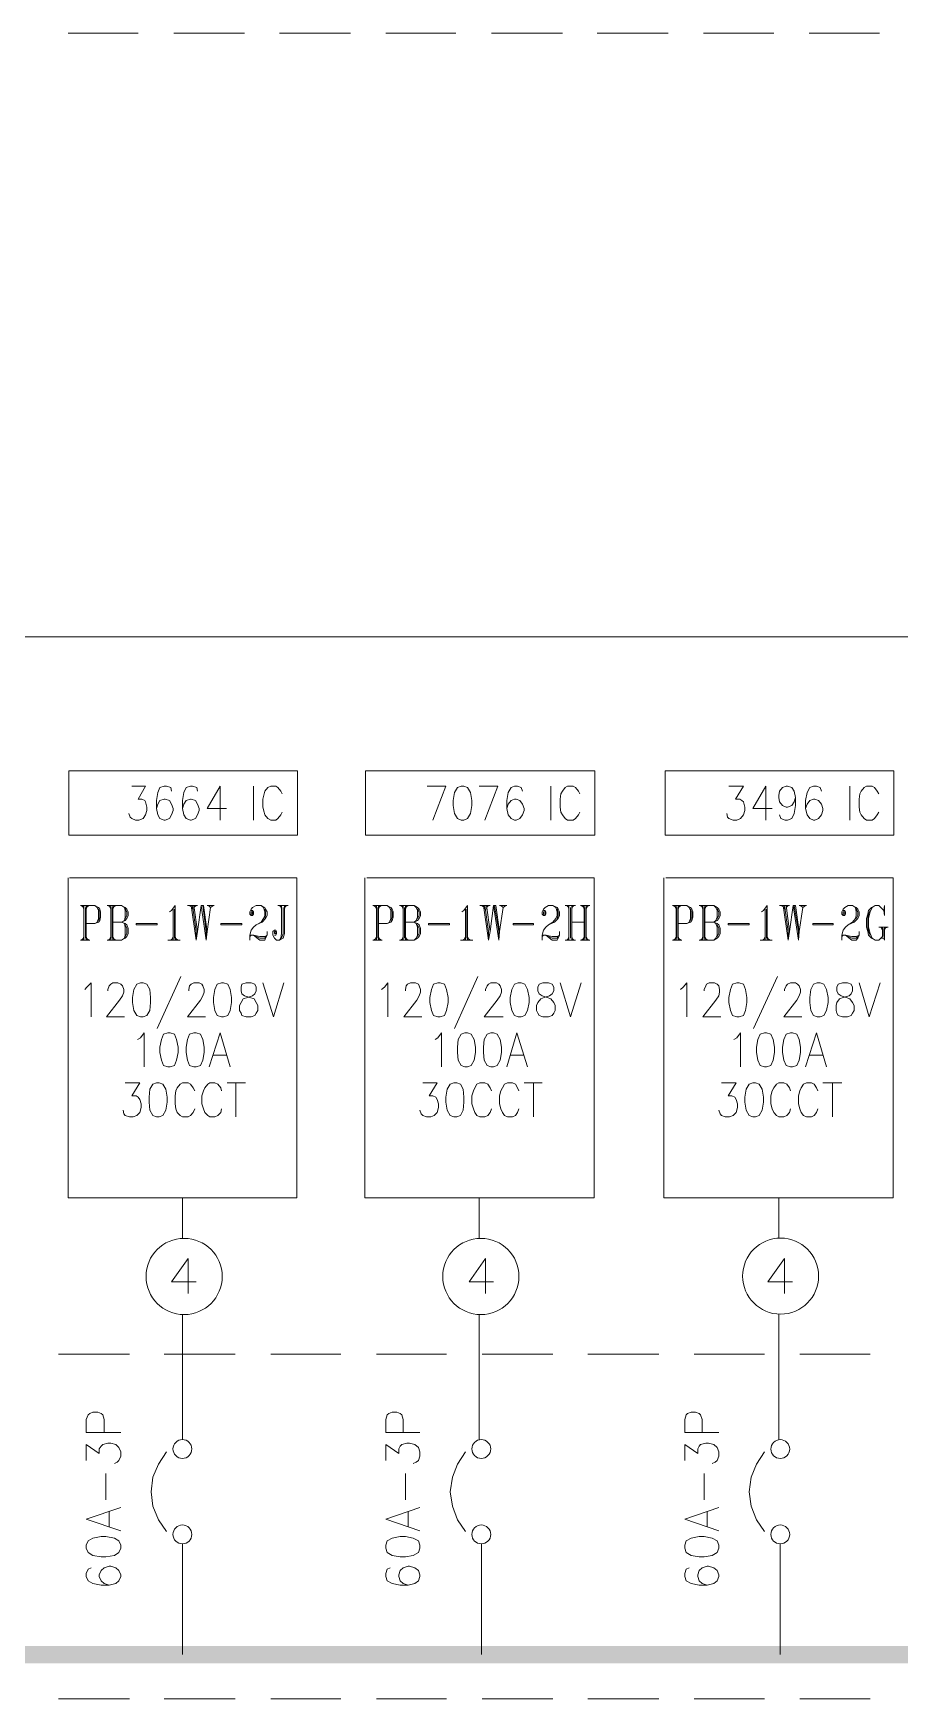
# Model space of a CAD drawing. Header units: inches. Extents: x 0.9 to 46, y 0.8 to 32.4.
# Drawn here: x 7.513 to 9.508, y 10.31 to 14.145 of the extents above; entities that cross this region are included whole.
import ezdxf

# ---------------------------------------------------------------- set-up
doc = ezdxf.new("R2010")
doc.units = ezdxf.units.IN
doc.header["$MEASUREMENT"] = 0
doc.layers.add('PDF_Geometry', color=7, linetype='Continuous')
doc.layers.add('PDF_Solid Fills', color=7, linetype='Continuous')

msp = doc.modelspace()

# ---------------------------------------------------------------- linework, layer by layer
at = {"layer": 'PDF_Geometry', "lineweight": 9}
for points in [[(7.7548, 14.1448), (7.5932, 14.1448)], [(7.9998, 14.1448), (7.8365, 14.1448)], [(8.2432, 14.1448), (8.0799, 14.1448)], [(8.4865, 14.1448), (8.3248, 14.1448)], [(8.7315, 14.1448), (8.5682, 14.1448)], [(8.9749, 14.1448), (8.8115, 14.1448)], [(9.2182, 14.1448), (9.0565, 14.1448)], [(9.4615, 14.1448), (9.2998, 14.1448)], [(7.7399, 12.4114), (7.7715, 12.4114), (7.7548, 12.3815), (7.7632, 12.3815), (7.7699, 12.3781), (7.7715, 12.3748), (7.7748, 12.3631), (7.7748, 12.3548), (7.7715, 12.3448), (7.7665, 12.3364), (7.7565, 12.3331), (7.7482, 12.3331), (7.7399, 12.3364), (7.7365, 12.3398), (7.7332, 12.3481)], [(7.8315, 12.3998), (7.8299, 12.4081), (7.8199, 12.4114), (7.8149, 12.4114), (7.8049, 12.4081), (7.7999, 12.3965), (7.7965, 12.3781), (7.7965, 12.3598), (7.7999, 12.3448), (7.8049, 12.3364), (7.8149, 12.3331), (7.8165, 12.3331), (7.8265, 12.3364), (7.8315, 12.3448), (7.8349, 12.3548), (7.8349, 12.3598), (7.8315, 12.3698), (7.8265, 12.3781), (7.8165, 12.3815), (7.8149, 12.3815), (7.8049, 12.3781), (7.7999, 12.3698), (7.7965, 12.3598)], [(7.8915, 12.3998), (7.8899, 12.4081), (7.8798, 12.4114), (7.8749, 12.4114), (7.8649, 12.4081), (7.8598, 12.3965), (7.8565, 12.3781), (7.8565, 12.3598), (7.8598, 12.3448), (7.8649, 12.3364), (7.8749, 12.3331), (7.8765, 12.3331), (7.8865, 12.3364), (7.8915, 12.3448), (7.8948, 12.3548), (7.8948, 12.3598), (7.8915, 12.3698), (7.8865, 12.3781), (7.8765, 12.3815), (7.8749, 12.3815), (7.8649, 12.3781), (7.8598, 12.3698), (7.8565, 12.3598)], [(7.9432, 12.3331), (7.9432, 12.4114), (7.9132, 12.3598), (7.9582, 12.3598)], [(8.0199, 12.4114), (8.0199, 12.3331)], [(8.0865, 12.3931), (8.0832, 12.3998), (8.0765, 12.4081), (8.0715, 12.4114), (8.0599, 12.4114), (8.0532, 12.4081), (8.0465, 12.3998), (8.0449, 12.3931), (8.0415, 12.3815), (8.0415, 12.3631), (8.0449, 12.3514), (8.0465, 12.3448), (8.0532, 12.3364), (8.0599, 12.3331), (8.0715, 12.3331), (8.0765, 12.3364), (8.0832, 12.3448), (8.0865, 12.3514)], [(8.4332, 12.3331), (8.4632, 12.4114), (8.4199, 12.4114)], [(8.5532, 12.3331), (8.5832, 12.4114), (8.5398, 12.4114)], [(8.6398, 12.3998), (8.6365, 12.4081), (8.6282, 12.4114), (8.6215, 12.4114), (8.6132, 12.4081), (8.6065, 12.3965), (8.6032, 12.3781), (8.6032, 12.3598), (8.6065, 12.3448), (8.6132, 12.3364), (8.6215, 12.3331), (8.6248, 12.3331), (8.6332, 12.3364), (8.6398, 12.3448), (8.6432, 12.3548), (8.6432, 12.3598), (8.6398, 12.3698), (8.6332, 12.3781), (8.6248, 12.3815), (8.6215, 12.3815), (8.6132, 12.3781), (8.6065, 12.3698), (8.6032, 12.3598)], [(8.7048, 12.4114), (8.7048, 12.3331)], [(8.7715, 12.3931), (8.7682, 12.3998), (8.7615, 12.4081), (8.7565, 12.4114), (8.7432, 12.4114), (8.7382, 12.4081), (8.7315, 12.3998), (8.7282, 12.3931), (8.7265, 12.3815), (8.7265, 12.3631), (8.7282, 12.3514), (8.7315, 12.3448), (8.7382, 12.3364), (8.7432, 12.3331), (8.7565, 12.3331), (8.7615, 12.3364), (8.7682, 12.3448), (8.7715, 12.3514)], [(9.1148, 12.4114), (9.1482, 12.4114), (9.1298, 12.3815), (9.1398, 12.3815), (9.1448, 12.3781), (9.1482, 12.3748), (9.1515, 12.3631), (9.1515, 12.3548), (9.1482, 12.3448), (9.1415, 12.3364), (9.1332, 12.3331), (9.1248, 12.3331), (9.1148, 12.3364), (9.1115, 12.3398), (9.1098, 12.3481)], [(9.1999, 12.3331), (9.1999, 12.4114), (9.1698, 12.3598), (9.2148, 12.3598)], [(9.2682, 12.3848), (9.2648, 12.3748), (9.2598, 12.3664), (9.2498, 12.3631), (9.2465, 12.3631), (9.2382, 12.3664), (9.2315, 12.3748), (9.2298, 12.3848), (9.2298, 12.3898), (9.2315, 12.3998), (9.2382, 12.4081), (9.2465, 12.4114), (9.2498, 12.4114), (9.2598, 12.4081), (9.2648, 12.3998), (9.2682, 12.3848), (9.2682, 12.3664), (9.2648, 12.3481), (9.2598, 12.3364), (9.2498, 12.3331), (9.2448, 12.3331), (9.2348, 12.3364), (9.2315, 12.3448)], [(9.3282, 12.3998), (9.3248, 12.4081), (9.3165, 12.4114), (9.3098, 12.4114), (9.3015, 12.4081), (9.2948, 12.3965), (9.2915, 12.3781), (9.2915, 12.3598), (9.2948, 12.3448), (9.3015, 12.3364), (9.3098, 12.3331), (9.3131, 12.3331), (9.3215, 12.3364), (9.3282, 12.3448), (9.3315, 12.3548), (9.3315, 12.3598), (9.3282, 12.3698), (9.3215, 12.3781), (9.3131, 12.3815), (9.3098, 12.3815), (9.3015, 12.3781), (9.2948, 12.3698), (9.2915, 12.3598)], [(9.3932, 12.4114), (9.3932, 12.3331)], [(9.4598, 12.3931), (9.4565, 12.3998), (9.4498, 12.4081), (9.4448, 12.4114), (9.4315, 12.4114), (9.4265, 12.4081), (9.4198, 12.3998), (9.4165, 12.3931), (9.4148, 12.3815), (9.4148, 12.3631), (9.4165, 12.3514), (9.4198, 12.3448), (9.4265, 12.3364), (9.4315, 12.3331), (9.4448, 12.3331), (9.4498, 12.3364), (9.4565, 12.3448), (9.4598, 12.3514)], [(7.5932, 12.1998), (7.5932, 11.4631), (8.1198, 11.4631), (8.1198, 12.1998), (7.5965, 12.1998)], [(8.2765, 12.1998), (8.2765, 11.4631), (8.8048, 11.4631), (8.8048, 12.1998), (8.2815, 12.1998)], [(8.9648, 12.1998), (8.9648, 11.4631), (9.4932, 11.4631), (9.4932, 12.1998), (8.9698, 12.1998)], [(7.6215, 12.1365), (7.6548, 12.1365), (7.6632, 12.1314), (7.6665, 12.1281), (7.6682, 12.1215), (7.6682, 12.1098), (7.6665, 12.1015), (7.6632, 12.0981), (7.6548, 12.0948), (7.6349, 12.0948)], [(7.6232, 12.1365), (7.6299, 12.1314)], [(7.6265, 12.1365), (7.6299, 12.1281)], [(7.6299, 12.1365), (7.6299, 12.0564)], [(7.6332, 12.1314), (7.6332, 12.0614)], [(7.6349, 12.1365), (7.6349, 12.0564)], [(7.6382, 12.1365), (7.6349, 12.1281)], [(7.6415, 12.1365), (7.6349, 12.1314)], [(7.6548, 12.1365), (7.6599, 12.1314), (7.6632, 12.1248), (7.6632, 12.1065), (7.6599, 12.0981), (7.6548, 12.0948)], [(7.6632, 12.1281), (7.6665, 12.1215), (7.6665, 12.1098), (7.6632, 12.1015)], [(7.6832, 12.1365), (7.7165, 12.1365), (7.7248, 12.1314), (7.7282, 12.1281), (7.7315, 12.1215), (7.7315, 12.1131), (7.7282, 12.1065), (7.7248, 12.1015), (7.7165, 12.0981), (7.7248, 12.0948), (7.7282, 12.0915), (7.7315, 12.0831), (7.7315, 12.0715), (7.7282, 12.0648), (7.7248, 12.0614), (7.7165, 12.0564), (7.6832, 12.0564)], [(7.6865, 12.1365), (7.6915, 12.1314)], [(7.6882, 12.1365), (7.6915, 12.1281)], [(7.6915, 12.1365), (7.6915, 12.0564)], [(7.6949, 12.1314), (7.6949, 12.0614)], [(7.6965, 12.1365), (7.6965, 12.0564)], [(7.7165, 12.1365), (7.7232, 12.1314), (7.7248, 12.1248), (7.7248, 12.1098), (7.7232, 12.1015), (7.7165, 12.0981), (7.6965, 12.0981)], [(7.6999, 12.1365), (7.6965, 12.1281)], [(7.7032, 12.1365), (7.6965, 12.1314)], [(7.7248, 12.1281), (7.7282, 12.1215), (7.7282, 12.1131), (7.7248, 12.1065)], [(7.8399, 12.0564), (7.8399, 12.1365), (7.8315, 12.1248), (7.8265, 12.1215)], [(7.8349, 12.1281), (7.8349, 12.0564)], [(7.8382, 12.1281), (7.8382, 12.0614)], [(7.8682, 12.1365), (7.8915, 12.1365)], [(7.8715, 12.1365), (7.8798, 12.1314)], [(7.8749, 12.1365), (7.8798, 12.1281)], [(7.8765, 12.1365), (7.8882, 12.0564), (7.8882, 12.0764), (7.8798, 12.1365)], [(7.8832, 12.1365), (7.8915, 12.0764), (7.8999, 12.1365), (7.9115, 12.0564), (7.9115, 12.0764), (7.9032, 12.1365)], [(7.8849, 12.1365), (7.8832, 12.1281)], [(7.8882, 12.1365), (7.8832, 12.1314)], [(7.8999, 12.1365), (7.9049, 12.1365), (7.9132, 12.0764), (7.9215, 12.1314)], [(7.9132, 12.1365), (7.9298, 12.1365)], [(7.9165, 12.1365), (7.9215, 12.1314), (7.9282, 12.1365)], [(8.0148, 12.1248), (8.0182, 12.1248), (8.0199, 12.1215), (8.0199, 12.1164), (8.0182, 12.1131), (8.0148, 12.1131), (8.0115, 12.1164), (8.0115, 12.1215), (8.0148, 12.1281), (8.0182, 12.1314), (8.0265, 12.1365), (8.0382, 12.1365), (8.0465, 12.1314), (8.0482, 12.1281), (8.0515, 12.1215), (8.0515, 12.1131), (8.0482, 12.1065), (8.0399, 12.0981), (8.0265, 12.0915), (8.0199, 12.0865), (8.0148, 12.0798), (8.0115, 12.0681), (8.0115, 12.0564)], [(8.0382, 12.1365), (8.0432, 12.1314), (8.0465, 12.1215), (8.0465, 12.1131), (8.0432, 12.1065), (8.0382, 12.0981), (8.0265, 12.0915)], [(8.0465, 12.1281), (8.0482, 12.1215), (8.0482, 12.1131), (8.0465, 12.1065)], [(8.0915, 12.1365), (8.0915, 12.0715), (8.0882, 12.0614), (8.0799, 12.0564), (8.0732, 12.0564), (8.0682, 12.0614), (8.0648, 12.0681), (8.0648, 12.0764), (8.0682, 12.0798), (8.0715, 12.0798), (8.0732, 12.0764), (8.0732, 12.0715), (8.0715, 12.0681), (8.0682, 12.0681)], [(8.0765, 12.1365), (8.0998, 12.1365)], [(8.0848, 12.1365), (8.0848, 12.0715), (8.0832, 12.0614), (8.0799, 12.0564)], [(8.0799, 12.1365), (8.0848, 12.1314)], [(8.0832, 12.1365), (8.0848, 12.1281)], [(8.0882, 12.1314), (8.0882, 12.0715), (8.0848, 12.0614)], [(8.0932, 12.1365), (8.0915, 12.1281)], [(8.0965, 12.1365), (8.0915, 12.1314)], [(8.2948, 12.1365), (8.3282, 12.1365), (8.3365, 12.1314), (8.3399, 12.1281), (8.3415, 12.1215), (8.3415, 12.1098), (8.3399, 12.1015), (8.3365, 12.0981), (8.3282, 12.0948), (8.3082, 12.0948)], [(8.2965, 12.1365), (8.3032, 12.1314)], [(8.2999, 12.1365), (8.3032, 12.1281)], [(8.3032, 12.1365), (8.3032, 12.0564)], [(8.3049, 12.1314), (8.3049, 12.0614)], [(8.3082, 12.1365), (8.3082, 12.0564)], [(8.3115, 12.1365), (8.3082, 12.1281)], [(8.3149, 12.1365), (8.3082, 12.1314)], [(8.3282, 12.1365), (8.3332, 12.1314), (8.3365, 12.1248), (8.3365, 12.1065), (8.3332, 12.0981), (8.3282, 12.0948)], [(8.3365, 12.1281), (8.3399, 12.1215), (8.3399, 12.1098), (8.3365, 12.1015)], [(8.3565, 12.1365), (8.3899, 12.1365), (8.3982, 12.1314), (8.4015, 12.1281), (8.4049, 12.1215), (8.4049, 12.1131), (8.4015, 12.1065), (8.3982, 12.1015), (8.3899, 12.0981), (8.3982, 12.0948), (8.4015, 12.0915), (8.4049, 12.0831), (8.4049, 12.0715), (8.4015, 12.0648), (8.3982, 12.0614), (8.3899, 12.0564), (8.3565, 12.0564)], [(8.3598, 12.1365), (8.3648, 12.1314)], [(8.3615, 12.1365), (8.3648, 12.1281)], [(8.3648, 12.1365), (8.3648, 12.0564)], [(8.3682, 12.1314), (8.3682, 12.0614)], [(8.3699, 12.1365), (8.3699, 12.0564)], [(8.3899, 12.1365), (8.3948, 12.1314), (8.3982, 12.1248), (8.3982, 12.1098), (8.3948, 12.1015), (8.3899, 12.0981), (8.3699, 12.0981)], [(8.3732, 12.1365), (8.3699, 12.1281)], [(8.3765, 12.1365), (8.3699, 12.1314)], [(8.3982, 12.1281), (8.4015, 12.1215), (8.4015, 12.1131), (8.3982, 12.1065)], [(8.5132, 12.0564), (8.5132, 12.1365), (8.5048, 12.1248), (8.4998, 12.1215)], [(8.5082, 12.1281), (8.5082, 12.0564)], [(8.5115, 12.1281), (8.5115, 12.0614)], [(8.5415, 12.1365), (8.5649, 12.1365)], [(8.5449, 12.1365), (8.5532, 12.1314)], [(8.5482, 12.1365), (8.5532, 12.1281)], [(8.5498, 12.1365), (8.5615, 12.0564), (8.5615, 12.0764), (8.5532, 12.1365)], [(8.5565, 12.1365), (8.5649, 12.0764), (8.5732, 12.1365), (8.5848, 12.0564), (8.5848, 12.0764), (8.5748, 12.1365)], [(8.5582, 12.1365), (8.5565, 12.1281)], [(8.5615, 12.1365), (8.5565, 12.1314)], [(8.5732, 12.1365), (8.5782, 12.1365), (8.5865, 12.0764), (8.5949, 12.1314)], [(8.5865, 12.1365), (8.6032, 12.1365)], [(8.5898, 12.1365), (8.5949, 12.1314), (8.6015, 12.1365)], [(8.6882, 12.1248), (8.6915, 12.1248), (8.6932, 12.1215), (8.6932, 12.1164), (8.6915, 12.1131), (8.6882, 12.1131), (8.6849, 12.1164), (8.6849, 12.1215), (8.6882, 12.1281), (8.6915, 12.1314), (8.6998, 12.1365), (8.7098, 12.1365), (8.7198, 12.1314), (8.7215, 12.1281), (8.7248, 12.1215), (8.7248, 12.1131), (8.7215, 12.1065), (8.7132, 12.0981), (8.6998, 12.0915), (8.6932, 12.0865), (8.6882, 12.0798), (8.6849, 12.0681), (8.6849, 12.0564)], [(8.7098, 12.1365), (8.7165, 12.1314), (8.7198, 12.1215), (8.7198, 12.1131), (8.7165, 12.1065), (8.7098, 12.0981), (8.6998, 12.0915)], [(8.7198, 12.1281), (8.7215, 12.1215), (8.7215, 12.1131), (8.7198, 12.1065)], [(8.7382, 12.1365), (8.7615, 12.1365)], [(8.7415, 12.1365), (8.7465, 12.1314)], [(8.7448, 12.1365), (8.7465, 12.1281)], [(8.7465, 12.1365), (8.7465, 12.0564)], [(8.7499, 12.1314), (8.7499, 12.0614)], [(8.7532, 12.1365), (8.7532, 12.0564)], [(8.7548, 12.1365), (8.7532, 12.1281)], [(8.7582, 12.1365), (8.7532, 12.1314)], [(8.7732, 12.1365), (8.7948, 12.1365)], [(8.7748, 12.1365), (8.7815, 12.1314)], [(8.7782, 12.1365), (8.7815, 12.1281)], [(8.7815, 12.1365), (8.7815, 12.0564)], [(8.7832, 12.1314), (8.7832, 12.0614)], [(8.7865, 12.1365), (8.7865, 12.0564)], [(8.7899, 12.1365), (8.7865, 12.1281)], [(8.7915, 12.1365), (8.7865, 12.1314)], [(8.9848, 12.1365), (9.0182, 12.1365), (9.0265, 12.1314), (9.0298, 12.1281), (9.0315, 12.1215), (9.0315, 12.1098), (9.0298, 12.1015), (9.0265, 12.0981), (9.0182, 12.0948), (8.9982, 12.0948)], [(8.9865, 12.1365), (8.9932, 12.1314)], [(8.9898, 12.1365), (8.9932, 12.1281)], [(8.9932, 12.1365), (8.9932, 12.0564)], [(8.9949, 12.1314), (8.9949, 12.0614)], [(8.9982, 12.1365), (8.9982, 12.0564)], [(9.0015, 12.1365), (8.9982, 12.1281)], [(9.0048, 12.1365), (8.9982, 12.1314)], [(9.0182, 12.1365), (9.0232, 12.1314), (9.0265, 12.1248), (9.0265, 12.1065), (9.0232, 12.0981), (9.0182, 12.0948)], [(9.0265, 12.1281), (9.0298, 12.1215), (9.0298, 12.1098), (9.0265, 12.1015)], [(9.0465, 12.1365), (9.0799, 12.1365), (9.0882, 12.1314), (9.0915, 12.1281), (9.0948, 12.1215), (9.0948, 12.1131), (9.0915, 12.1065), (9.0882, 12.1015), (9.0799, 12.0981), (9.0882, 12.0948), (9.0915, 12.0915), (9.0948, 12.0831), (9.0948, 12.0715), (9.0915, 12.0648), (9.0882, 12.0614), (9.0799, 12.0564), (9.0465, 12.0564)], [(9.0498, 12.1365), (9.0548, 12.1314)], [(9.0515, 12.1365), (9.0548, 12.1281)], [(9.0548, 12.1365), (9.0548, 12.0564)], [(9.0582, 12.1314), (9.0582, 12.0614)], [(9.0598, 12.1365), (9.0598, 12.0564)], [(9.0799, 12.1365), (9.0848, 12.1314), (9.0882, 12.1248), (9.0882, 12.1098), (9.0848, 12.1015), (9.0799, 12.0981), (9.0598, 12.0981)], [(9.0632, 12.1365), (9.0598, 12.1281)], [(9.0665, 12.1365), (9.0598, 12.1314)], [(9.0882, 12.1281), (9.0915, 12.1215), (9.0915, 12.1131), (9.0882, 12.1065)], [(9.2032, 12.0564), (9.2032, 12.1365), (9.1948, 12.1248), (9.1898, 12.1215)], [(9.1982, 12.1281), (9.1982, 12.0564)], [(9.2015, 12.1281), (9.2015, 12.0614)], [(9.2315, 12.1365), (9.2548, 12.1365)], [(9.2348, 12.1365), (9.2432, 12.1314)], [(9.2382, 12.1365), (9.2432, 12.1281)], [(9.2398, 12.1365), (9.2515, 12.0564), (9.2515, 12.0764), (9.2432, 12.1365)], [(9.2465, 12.1365), (9.2548, 12.0764), (9.2632, 12.1365), (9.2748, 12.0564), (9.2748, 12.0764), (9.2648, 12.1365)], [(9.2482, 12.1365), (9.2465, 12.1281)], [(9.2515, 12.1365), (9.2465, 12.1314)], [(9.2632, 12.1365), (9.2682, 12.1365), (9.2765, 12.0764), (9.2848, 12.1314)], [(9.2765, 12.1365), (9.2932, 12.1365)], [(9.2798, 12.1365), (9.2848, 12.1314), (9.2915, 12.1365)], [(9.3782, 12.1248), (9.3815, 12.1248), (9.3832, 12.1215), (9.3832, 12.1164), (9.3815, 12.1131), (9.3782, 12.1131), (9.3748, 12.1164), (9.3748, 12.1215), (9.3782, 12.1281), (9.3815, 12.1314), (9.3898, 12.1365), (9.3998, 12.1365), (9.4082, 12.1314), (9.4115, 12.1281), (9.4148, 12.1215), (9.4148, 12.1131), (9.4115, 12.1065), (9.4032, 12.0981), (9.3898, 12.0915), (9.3832, 12.0865), (9.3782, 12.0798), (9.3748, 12.0681), (9.3748, 12.0564)], [(9.3998, 12.1365), (9.4065, 12.1314), (9.4082, 12.1215), (9.4082, 12.1131), (9.4065, 12.1065), (9.3998, 12.0981), (9.3898, 12.0915)], [(9.4082, 12.1281), (9.4115, 12.1215), (9.4115, 12.1131), (9.4082, 12.1065)], [(9.4715, 12.1248), (9.4732, 12.1365), (9.4732, 12.1131), (9.4715, 12.1248), (9.4648, 12.1314), (9.4598, 12.1365), (9.4515, 12.1365), (9.4432, 12.1314), (9.4365, 12.1248), (9.4348, 12.1164), (9.4315, 12.1065), (9.4315, 12.0865), (9.4348, 12.0764), (9.4365, 12.0681), (9.4432, 12.0614), (9.4515, 12.0564), (9.4598, 12.0564), (9.4648, 12.0614), (9.4715, 12.0614), (9.4732, 12.0564), (9.4732, 12.0865)], [(9.4398, 12.1248), (9.4365, 12.1164), (9.4348, 12.1065), (9.4348, 12.0865), (9.4365, 12.0764), (9.4398, 12.0681)], [(9.4515, 12.1365), (9.4448, 12.1314), (9.4398, 12.1215), (9.4365, 12.1065), (9.4365, 12.0865), (9.4398, 12.0715), (9.4448, 12.0614), (9.4515, 12.0564)], [(7.7165, 12.0981), (7.7232, 12.0948), (7.7248, 12.0865), (7.7248, 12.0681), (7.7232, 12.0614), (7.7165, 12.0564)], [(7.7248, 12.0915), (7.7282, 12.0831), (7.7282, 12.0715), (7.7248, 12.0648)], [(8.3899, 12.0981), (8.3948, 12.0948), (8.3982, 12.0865), (8.3982, 12.0681), (8.3948, 12.0614), (8.3899, 12.0564)], [(8.3982, 12.0915), (8.4015, 12.0831), (8.4015, 12.0715), (8.3982, 12.0648)], [(8.7532, 12.0981), (8.7815, 12.0981)], [(9.0799, 12.0981), (9.0848, 12.0948), (9.0882, 12.0865), (9.0882, 12.0681), (9.0848, 12.0614), (9.0799, 12.0564)], [(9.0882, 12.0915), (9.0915, 12.0831), (9.0915, 12.0715), (9.0882, 12.0648)], [(9.4598, 12.0865), (9.4815, 12.0865)], [(9.4632, 12.0865), (9.4682, 12.0831)], [(9.4682, 12.0865), (9.4682, 12.0648), (9.4648, 12.0614)], [(9.4648, 12.0865), (9.4682, 12.0798)], [(9.4715, 12.0831), (9.4715, 12.0648)], [(9.4765, 12.0865), (9.4732, 12.0798)], [(9.4798, 12.0865), (9.4732, 12.0831)], [(7.6215, 12.0564), (7.6432, 12.0564)], [(7.6299, 12.0614), (7.6232, 12.0564)], [(7.6299, 12.0648), (7.6265, 12.0564)], [(7.6349, 12.0648), (7.6382, 12.0564)], [(7.6349, 12.0614), (7.6415, 12.0564)], [(7.6915, 12.0614), (7.6865, 12.0564)], [(7.6915, 12.0648), (7.6882, 12.0564)], [(7.6965, 12.0648), (7.6999, 12.0564)], [(7.6965, 12.0614), (7.7032, 12.0564)], [(7.8232, 12.0564), (7.8515, 12.0564)], [(7.8349, 12.0614), (7.8299, 12.0564)], [(7.8349, 12.0648), (7.8315, 12.0564)], [(7.8399, 12.0648), (7.8432, 12.0564)], [(7.8399, 12.0614), (7.8465, 12.0564)], [(7.8915, 12.0764), (7.8882, 12.0564)], [(7.9132, 12.0764), (7.9115, 12.0564)], [(8.0115, 12.0648), (8.0148, 12.0681), (8.0199, 12.0681), (8.0348, 12.0648), (8.0465, 12.0648), (8.0515, 12.0681)], [(8.0515, 12.0764), (8.0515, 12.0681), (8.0482, 12.0614), (8.0465, 12.0564), (8.0348, 12.0564), (8.0199, 12.0681), (8.0348, 12.0614), (8.0465, 12.0614), (8.0482, 12.0648)], [(8.2948, 12.0564), (8.3165, 12.0564)], [(8.3032, 12.0614), (8.2965, 12.0564)], [(8.3032, 12.0648), (8.2999, 12.0564)], [(8.3082, 12.0648), (8.3115, 12.0564)], [(8.3082, 12.0614), (8.3149, 12.0564)], [(8.3648, 12.0614), (8.3598, 12.0564)], [(8.3648, 12.0648), (8.3615, 12.0564)], [(8.3699, 12.0648), (8.3732, 12.0564)], [(8.3699, 12.0614), (8.3765, 12.0564)], [(8.4965, 12.0564), (8.5249, 12.0564)], [(8.5082, 12.0614), (8.5032, 12.0564)], [(8.5082, 12.0648), (8.5048, 12.0564)], [(8.5132, 12.0648), (8.5165, 12.0564)], [(8.5132, 12.0614), (8.5198, 12.0564)], [(8.5649, 12.0764), (8.5615, 12.0564)], [(8.5865, 12.0764), (8.5848, 12.0564)], [(8.6849, 12.0648), (8.6882, 12.0681), (8.6932, 12.0681), (8.7082, 12.0648), (8.7198, 12.0648), (8.7248, 12.0681)], [(8.7248, 12.0764), (8.7248, 12.0681), (8.7215, 12.0614), (8.7198, 12.0564), (8.7082, 12.0564), (8.6932, 12.0681), (8.7082, 12.0614), (8.7198, 12.0614), (8.7215, 12.0648)], [(8.7382, 12.0564), (8.7615, 12.0564)], [(8.7465, 12.0614), (8.7415, 12.0564)], [(8.7465, 12.0648), (8.7448, 12.0564)], [(8.7532, 12.0648), (8.7548, 12.0564)], [(8.7532, 12.0614), (8.7582, 12.0564)], [(8.7732, 12.0564), (8.7948, 12.0564)], [(8.7815, 12.0614), (8.7748, 12.0564)], [(8.7815, 12.0648), (8.7782, 12.0564)], [(8.7865, 12.0648), (8.7899, 12.0564)], [(8.7865, 12.0614), (8.7915, 12.0564)], [(8.9848, 12.0564), (9.0065, 12.0564)], [(8.9932, 12.0614), (8.9865, 12.0564)], [(8.9932, 12.0648), (8.9898, 12.0564)], [(8.9982, 12.0648), (9.0015, 12.0564)], [(8.9982, 12.0614), (9.0048, 12.0564)], [(9.0548, 12.0614), (9.0498, 12.0564)], [(9.0548, 12.0648), (9.0515, 12.0564)], [(9.0598, 12.0648), (9.0632, 12.0564)], [(9.0598, 12.0614), (9.0665, 12.0564)], [(9.1865, 12.0564), (9.2148, 12.0564)], [(9.1982, 12.0614), (9.1932, 12.0564)], [(9.1982, 12.0648), (9.1948, 12.0564)], [(9.2032, 12.0648), (9.2065, 12.0564)], [(9.2032, 12.0614), (9.2098, 12.0564)], [(9.2548, 12.0764), (9.2515, 12.0564)], [(9.2765, 12.0764), (9.2748, 12.0564)], [(9.3748, 12.0648), (9.3782, 12.0681), (9.3832, 12.0681), (9.3982, 12.0648), (9.4082, 12.0648), (9.4148, 12.0681)], [(9.4148, 12.0764), (9.4148, 12.0681), (9.4115, 12.0614), (9.4082, 12.0564), (9.3982, 12.0564), (9.3832, 12.0681), (9.3982, 12.0614), (9.4082, 12.0614), (9.4115, 12.0648)], [(7.8532, 11.9731), (7.7982, 11.8531)], [(8.5365, 11.9731), (8.4832, 11.8531)], [(9.2265, 11.9731), (9.1715, 11.8531)], [(7.6315, 11.9431), (7.6365, 11.9481), (7.6465, 11.9581), (7.6465, 11.8798)], [(7.6849, 11.9398), (7.6849, 11.9431), (7.6882, 11.9515), (7.6915, 11.9548), (7.6965, 11.9581), (7.7082, 11.9581), (7.7149, 11.9548), (7.7182, 11.9515), (7.7215, 11.9431), (7.7215, 11.9364), (7.7182, 11.9281), (7.7115, 11.9181), (7.6815, 11.8798), (7.7232, 11.8798)], [(7.8715, 11.9398), (7.8715, 11.9431), (7.8732, 11.9515), (7.8765, 11.9548), (7.8832, 11.9581), (7.8948, 11.9581), (7.9015, 11.9548), (7.9032, 11.9515), (7.9065, 11.9431), (7.9065, 11.9364), (7.9032, 11.9281), (7.8982, 11.9181), (7.8682, 11.8798), (7.9099, 11.8798)], [(8.0415, 11.9581), (8.0665, 11.8798), (8.0899, 11.9581)], [(8.3149, 11.9431), (8.3215, 11.9481), (8.3298, 11.9581), (8.3298, 11.8798)], [(8.3699, 11.9398), (8.3699, 11.9431), (8.3715, 11.9515), (8.3749, 11.9548), (8.3815, 11.9581), (8.3932, 11.9581), (8.3998, 11.9548), (8.4015, 11.9515), (8.4049, 11.9431), (8.4049, 11.9364), (8.4015, 11.9281), (8.3965, 11.9181), (8.3665, 11.8798), (8.4082, 11.8798)], [(8.5548, 11.9398), (8.5548, 11.9431), (8.5582, 11.9515), (8.5615, 11.9548), (8.5665, 11.9581), (8.5799, 11.9581), (8.5848, 11.9548), (8.5882, 11.9515), (8.5915, 11.9431), (8.5915, 11.9364), (8.5882, 11.9281), (8.5815, 11.9181), (8.5515, 11.8798), (8.5949, 11.8798)], [(8.7265, 11.9581), (8.7499, 11.8798), (8.7748, 11.9581)], [(9.0032, 11.9431), (9.0098, 11.9481), (9.0182, 11.9581), (9.0182, 11.8798)], [(9.0582, 11.9398), (9.0582, 11.9431), (9.0615, 11.9515), (9.0632, 11.9548), (9.0698, 11.9581), (9.0815, 11.9581), (9.0882, 11.9548), (9.0915, 11.9515), (9.0932, 11.9431), (9.0932, 11.9364), (9.0915, 11.9281), (9.0848, 11.9181), (9.0548, 11.8798), (9.0965, 11.8798)], [(9.2432, 11.9398), (9.2432, 11.9431), (9.2465, 11.9515), (9.2498, 11.9548), (9.2565, 11.9581), (9.2682, 11.9581), (9.2732, 11.9548), (9.2765, 11.9515), (9.2798, 11.9431), (9.2798, 11.9364), (9.2765, 11.9281), (9.2715, 11.9181), (9.2415, 11.8798), (9.2832, 11.8798)], [(9.4148, 11.9581), (9.4382, 11.8798), (9.4632, 11.9581)], [(7.7532, 11.8281), (7.7599, 11.8314), (7.7682, 11.8431), (7.7682, 11.7648)], [(7.9182, 11.7648), (7.9432, 11.8431), (7.9665, 11.7648)], [(8.4382, 11.8281), (8.4448, 11.8314), (8.4532, 11.8431), (8.4532, 11.7648)], [(8.6032, 11.7648), (8.6265, 11.8431), (8.6515, 11.7648)], [(9.1265, 11.8281), (9.1332, 11.8314), (9.1415, 11.8431), (9.1415, 11.7648)], [(9.2915, 11.7648), (9.3165, 11.8431), (9.3398, 11.7648)], [(7.9282, 11.7915), (7.9582, 11.7915)], [(8.6115, 11.7915), (8.6415, 11.7915)], [(9.3015, 11.7915), (9.3315, 11.7915)], [(7.7248, 11.7281), (7.7582, 11.7281), (7.7399, 11.6981), (7.7499, 11.6981), (7.7548, 11.6948), (7.7582, 11.6898), (7.7615, 11.6798), (7.7615, 11.6715), (7.7582, 11.6598), (7.7515, 11.6531), (7.7432, 11.6498), (7.7349, 11.6498), (7.7248, 11.6531), (7.7215, 11.6565), (7.7199, 11.6648)], [(7.8849, 11.7098), (7.8815, 11.7164), (7.8749, 11.7248), (7.8699, 11.7281), (7.8565, 11.7281), (7.8515, 11.7248), (7.8448, 11.7164), (7.8415, 11.7098), (7.8399, 11.6981), (7.8399, 11.6798), (7.8415, 11.6681), (7.8448, 11.6598), (7.8515, 11.6531), (7.8565, 11.6498), (7.8699, 11.6498), (7.8749, 11.6531), (7.8815, 11.6598), (7.8849, 11.6681)], [(7.9465, 11.7098), (7.9449, 11.7164), (7.9382, 11.7248), (7.9315, 11.7281), (7.9199, 11.7281), (7.9148, 11.7248), (7.9082, 11.7164), (7.9049, 11.7098), (7.9015, 11.6981), (7.9015, 11.6798), (7.9049, 11.6681), (7.9082, 11.6598), (7.9148, 11.6531), (7.9199, 11.6498), (7.9315, 11.6498), (7.9382, 11.6531), (7.9449, 11.6598), (7.9465, 11.6681)], [(7.9598, 11.7281), (8.0015, 11.7281)], [(7.9798, 11.7281), (7.9798, 11.6498)], [(8.4098, 11.7281), (8.4432, 11.7281), (8.4249, 11.6981), (8.4332, 11.6981), (8.4399, 11.6948), (8.4432, 11.6898), (8.4465, 11.6798), (8.4465, 11.6715), (8.4432, 11.6598), (8.4365, 11.6531), (8.4282, 11.6498), (8.4182, 11.6498), (8.4098, 11.6531), (8.4065, 11.6565), (8.4032, 11.6648)], [(8.5682, 11.7098), (8.5649, 11.7164), (8.5599, 11.7248), (8.5532, 11.7281), (8.5415, 11.7281), (8.5348, 11.7248), (8.5298, 11.7164), (8.5265, 11.7098), (8.5232, 11.6981), (8.5232, 11.6798), (8.5265, 11.6681), (8.5298, 11.6598), (8.5348, 11.6531), (8.5415, 11.6498), (8.5532, 11.6498), (8.5599, 11.6531), (8.5649, 11.6598), (8.5682, 11.6681)], [(8.6315, 11.7098), (8.6282, 11.7164), (8.6232, 11.7248), (8.6165, 11.7281), (8.6048, 11.7281), (8.5982, 11.7248), (8.5932, 11.7164), (8.5898, 11.7098), (8.5865, 11.6981), (8.5865, 11.6798), (8.5898, 11.6681), (8.5932, 11.6598), (8.5982, 11.6531), (8.6048, 11.6498), (8.6165, 11.6498), (8.6232, 11.6531), (8.6282, 11.6598), (8.6315, 11.6681)], [(8.6432, 11.7281), (8.6849, 11.7281)], [(8.6649, 11.7281), (8.6649, 11.6498)], [(9.0982, 11.7281), (9.1315, 11.7281), (9.1132, 11.6981), (9.1215, 11.6981), (9.1282, 11.6948), (9.1315, 11.6898), (9.1348, 11.6798), (9.1348, 11.6715), (9.1315, 11.6598), (9.1248, 11.6531), (9.1165, 11.6498), (9.1065, 11.6498), (9.0982, 11.6531), (9.0948, 11.6565), (9.0915, 11.6648)], [(9.2565, 11.7098), (9.2548, 11.7164), (9.2482, 11.7248), (9.2415, 11.7281), (9.2298, 11.7281), (9.2248, 11.7248), (9.2182, 11.7164), (9.2148, 11.7098), (9.2115, 11.6981), (9.2115, 11.6798), (9.2148, 11.6681), (9.2182, 11.6598), (9.2248, 11.6531), (9.2298, 11.6498), (9.2415, 11.6498), (9.2482, 11.6531), (9.2548, 11.6598), (9.2565, 11.6681)], [(9.3198, 11.7098), (9.3165, 11.7164), (9.3115, 11.7248), (9.3049, 11.7281), (9.2932, 11.7281), (9.2865, 11.7248), (9.2815, 11.7164), (9.2782, 11.7098), (9.2748, 11.6981), (9.2748, 11.6798), (9.2782, 11.6681), (9.2815, 11.6598), (9.2865, 11.6531), (9.2932, 11.6498), (9.3049, 11.6498), (9.3115, 11.6531), (9.3165, 11.6598), (9.3198, 11.6681)], [(9.3315, 11.7281), (9.3748, 11.7281)], [(9.3532, 11.7281), (9.3532, 11.6498)], [(7.8565, 11.3698), (7.8565, 11.4631)], [(8.5398, 11.3698), (8.5398, 11.4631)], [(9.2298, 11.3698), (9.2298, 11.4631)], [(7.8699, 11.2431), (7.8699, 11.3231), (7.8315, 11.2698), (7.8882, 11.2698)], [(8.5548, 11.2431), (8.5548, 11.3231), (8.5165, 11.2698), (8.5732, 11.2698)], [(9.2432, 11.2431), (9.2432, 11.3231), (9.2048, 11.2698), (9.2615, 11.2698)], [(7.8565, 10.9065), (7.8565, 11.1948)], [(8.5398, 10.9065), (8.5398, 11.1948)], [(9.2298, 10.9065), (9.2298, 11.1948)], [(7.5715, 11.1031), (7.7349, 11.1031)], [(7.8149, 11.1031), (7.9782, 11.1031)], [(8.0599, 11.1031), (8.2215, 11.1031)], [(8.3032, 11.1031), (8.4648, 11.1031)], [(8.5465, 11.1031), (8.7098, 11.1031)], [(8.7899, 11.1031), (8.9532, 11.1031)], [(9.0348, 11.1031), (9.1965, 11.1031)], [(9.2782, 11.1031), (9.4398, 11.1031)], [(7.7149, 10.9231), (7.6349, 10.9231), (7.6349, 10.9531), (7.6399, 10.9632), (7.6432, 10.9665), (7.6499, 10.9698), (7.6615, 10.9698), (7.6698, 10.9665), (7.6732, 10.9632), (7.6765, 10.9531), (7.6765, 10.9231)], [(8.4032, 10.9231), (8.3248, 10.9231), (8.3248, 10.9531), (8.3282, 10.9632), (8.3315, 10.9665), (8.3399, 10.9698), (8.3499, 10.9698), (8.3582, 10.9665), (8.3615, 10.9632), (8.3648, 10.9531), (8.3648, 10.9231)], [(9.0915, 10.9231), (9.0132, 10.9231), (9.0132, 10.9531), (9.0165, 10.9632), (9.0198, 10.9665), (9.0282, 10.9698), (9.0382, 10.9698), (9.0465, 10.9665), (9.0498, 10.9632), (9.0532, 10.9531), (9.0532, 10.9231)], [(7.6349, 10.8581), (7.6349, 10.8948), (7.6649, 10.8748), (7.6649, 10.8848), (7.6698, 10.8915), (7.6732, 10.8948), (7.6849, 10.8981), (7.6915, 10.8981), (7.7032, 10.8948), (7.7099, 10.8881), (7.7149, 10.8781), (7.7149, 10.8681), (7.7099, 10.8581), (7.7065, 10.8548), (7.6999, 10.8515)], [(8.3248, 10.8581), (8.3248, 10.8948), (8.3549, 10.8748), (8.3549, 10.8848), (8.3582, 10.8915), (8.3615, 10.8948), (8.3732, 10.8981), (8.3798, 10.8981), (8.3915, 10.8948), (8.3998, 10.8881), (8.4032, 10.8781), (8.4032, 10.8681), (8.3998, 10.8581), (8.3948, 10.8548), (8.3882, 10.8515)], [(9.0132, 10.8581), (9.0132, 10.8948), (9.0432, 10.8748), (9.0432, 10.8848), (9.0465, 10.8915), (9.0498, 10.8948), (9.0615, 10.8981), (9.0682, 10.8981), (9.0799, 10.8948), (9.0882, 10.8881), (9.0915, 10.8781), (9.0915, 10.8681), (9.0882, 10.8581), (9.0832, 10.8548), (9.0765, 10.8515)], [(7.8199, 10.8781), (7.8015, 10.8498), (7.7882, 10.8198), (7.7849, 10.7865), (7.7882, 10.7531), (7.8015, 10.7215), (7.8199, 10.6948)], [(8.5082, 10.8781), (8.4899, 10.8498), (8.4782, 10.8198), (8.4732, 10.7865), (8.4782, 10.7531), (8.4899, 10.7215), (8.5082, 10.6948)], [(9.1965, 10.8781), (9.1782, 10.8498), (9.1665, 10.8198), (9.1615, 10.7865), (9.1665, 10.7531), (9.1782, 10.7215), (9.1965, 10.6948)], [(7.6799, 10.7681), (7.6799, 10.8281)], [(8.3699, 10.7681), (8.3699, 10.8281)], [(9.0582, 10.7681), (9.0582, 10.8281)], [(7.7149, 10.6965), (7.6349, 10.7231), (7.7149, 10.7498)], [(7.6882, 10.7065), (7.6882, 10.7398)], [(8.4032, 10.6965), (8.3248, 10.7231), (8.4032, 10.7498)], [(8.3765, 10.7065), (8.3765, 10.7398)], [(9.0915, 10.6965), (9.0132, 10.7231), (9.0915, 10.7498)], [(9.0648, 10.7065), (9.0648, 10.7398)], [(7.8565, 10.6665), (7.8565, 10.4115)], [(8.5449, 10.6665), (8.5449, 10.4115)], [(9.2332, 10.6665), (9.2332, 10.4115)], [(7.6465, 10.6115), (7.6399, 10.6081), (7.6349, 10.5981), (7.6349, 10.5915), (7.6399, 10.5815), (7.6499, 10.5748), (7.6698, 10.5715), (7.6882, 10.5715), (7.7032, 10.5748), (7.7099, 10.5815), (7.7149, 10.5915), (7.7149, 10.5948), (7.7099, 10.6048), (7.7032, 10.6115), (7.6915, 10.6148), (7.6882, 10.6148), (7.6765, 10.6115), (7.6698, 10.6048), (7.6649, 10.5948), (7.6649, 10.5915), (7.6698, 10.5815), (7.6765, 10.5748), (7.6882, 10.5715)], [(8.3349, 10.6115), (8.3282, 10.6081), (8.3248, 10.5981), (8.3248, 10.5915), (8.3282, 10.5815), (8.3399, 10.5748), (8.3582, 10.5715), (8.3765, 10.5715), (8.3915, 10.5748), (8.3998, 10.5815), (8.4032, 10.5915), (8.4032, 10.5948), (8.3998, 10.6048), (8.3915, 10.6115), (8.3798, 10.6148), (8.3765, 10.6148), (8.3648, 10.6115), (8.3582, 10.6048), (8.3549, 10.5948), (8.3549, 10.5915), (8.3582, 10.5815), (8.3648, 10.5748), (8.3765, 10.5715)], [(9.0232, 10.6115), (9.0165, 10.6081), (9.0132, 10.5981), (9.0132, 10.5915), (9.0165, 10.5815), (9.0282, 10.5748), (9.0465, 10.5715), (9.0648, 10.5715), (9.0799, 10.5748), (9.0882, 10.5815), (9.0915, 10.5915), (9.0915, 10.5948), (9.0882, 10.6048), (9.0799, 10.6115), (9.0682, 10.6148), (9.0648, 10.6148), (9.0532, 10.6115), (9.0465, 10.6048), (9.0432, 10.5948), (9.0432, 10.5915), (9.0465, 10.5815), (9.0532, 10.5748), (9.0648, 10.5715)], [(7.7349, 10.3098), (7.5715, 10.3098)], [(7.9782, 10.3098), (7.8149, 10.3098)], [(8.2215, 10.3098), (8.0599, 10.3098)], [(8.4648, 10.3098), (8.3032, 10.3098)], [(8.7098, 10.3098), (8.5465, 10.3098)], [(8.9532, 10.3098), (8.7899, 10.3098)], [(9.1965, 10.3098), (9.0348, 10.3098)], [(9.4398, 10.3098), (9.2782, 10.3098)]]:
    msp.add_lwpolyline(points, dxfattribs=at)
at = {"layer": 'PDF_Geometry', "color": 8, "lineweight": 20, "true_color": 0x808080}
msp.add_lwpolyline([(41.7374, 12.7548), (2.7, 12.7548)], dxfattribs=at)
at = {"layer": 'PDF_Geometry', "lineweight": 9}
for points in [[(7.5949, 12.4464), (8.1215, 12.4464), (8.1215, 12.2981), (7.5949, 12.2981)], [(8.2782, 12.4464), (8.8065, 12.4464), (8.8065, 12.2981), (8.2782, 12.2981)], [(8.9682, 12.4464), (9.4948, 12.4464), (9.4948, 12.2981), (8.9682, 12.2981)], [(8.4982, 12.4114), (8.4899, 12.4081), (8.4832, 12.3965), (8.4799, 12.3781), (8.4799, 12.3664), (8.4832, 12.3481), (8.4899, 12.3364), (8.4982, 12.3331), (8.5048, 12.3331), (8.5132, 12.3364), (8.5198, 12.3481), (8.5232, 12.3664), (8.5232, 12.3781), (8.5198, 12.3965), (8.5132, 12.4081), (8.5048, 12.4114)], [(8.0148, 12.1164), (8.0182, 12.1164), (8.0182, 12.1215), (8.0148, 12.1215)], [(8.6882, 12.1164), (8.6915, 12.1164), (8.6915, 12.1215), (8.6882, 12.1215)], [(9.3782, 12.1164), (9.3815, 12.1164), (9.3815, 12.1215), (9.3782, 12.1215)], [(7.7982, 12.0915), (7.7499, 12.0915), (7.7499, 12.0948), (7.7982, 12.0948)], [(7.9932, 12.0915), (7.9449, 12.0915), (7.9449, 12.0948), (7.9932, 12.0948)], [(8.4715, 12.0915), (8.4232, 12.0915), (8.4232, 12.0948), (8.4715, 12.0948)], [(8.6649, 12.0915), (8.6182, 12.0915), (8.6182, 12.0948), (8.6649, 12.0948)], [(9.1615, 12.0915), (9.1132, 12.0915), (9.1132, 12.0948), (9.1615, 12.0948)], [(9.3548, 12.0915), (9.3082, 12.0915), (9.3082, 12.0948), (9.3548, 12.0948)], [(8.0682, 12.0715), (8.0715, 12.0715), (8.0715, 12.0765), (8.0682, 12.0765)], [(7.7599, 11.9581), (7.7515, 11.9548), (7.7449, 11.9431), (7.7415, 11.9248), (7.7415, 11.9131), (7.7449, 11.8948), (7.7515, 11.8831), (7.7599, 11.8798), (7.7665, 11.8798), (7.7748, 11.8831), (7.7815, 11.8948), (7.7832, 11.9131), (7.7832, 11.9248), (7.7815, 11.9431), (7.7748, 11.9548), (7.7665, 11.9581)], [(7.9465, 11.9581), (7.9365, 11.9548), (7.9315, 11.9431), (7.9282, 11.9248), (7.9282, 11.9131), (7.9315, 11.8948), (7.9365, 11.8831), (7.9465, 11.8798), (7.9515, 11.8798), (7.9615, 11.8831), (7.9665, 11.8948), (7.9699, 11.9131), (7.9699, 11.9248), (7.9665, 11.9431), (7.9615, 11.9548), (7.9515, 11.9581)], [(8.0032, 11.9581), (7.9932, 11.9548), (7.9915, 11.9481), (7.9915, 11.9398), (7.9932, 11.9331), (7.9998, 11.9281), (8.0115, 11.9248), (8.0215, 11.9214), (8.0265, 11.9131), (8.0299, 11.9064), (8.0299, 11.8948), (8.0265, 11.8881), (8.0232, 11.8831), (8.0148, 11.8798), (8.0032, 11.8798), (7.9932, 11.8831), (7.9915, 11.8881), (7.9882, 11.8948), (7.9882, 11.9064), (7.9915, 11.9131), (7.9965, 11.9214), (8.0065, 11.9248), (8.0182, 11.9281), (8.0232, 11.9331), (8.0265, 11.9398), (8.0265, 11.9481), (8.0232, 11.9548), (8.0148, 11.9581)], [(8.4448, 11.9581), (8.4348, 11.9548), (8.4298, 11.9431), (8.4265, 11.9248), (8.4265, 11.9131), (8.4298, 11.8948), (8.4348, 11.8831), (8.4448, 11.8798), (8.4498, 11.8798), (8.4599, 11.8831), (8.4648, 11.8948), (8.4682, 11.9131), (8.4682, 11.9248), (8.4648, 11.9431), (8.4599, 11.9548), (8.4498, 11.9581)], [(8.6299, 11.9581), (8.6215, 11.9548), (8.6148, 11.9431), (8.6115, 11.9248), (8.6115, 11.9131), (8.6148, 11.8948), (8.6215, 11.8831), (8.6299, 11.8798), (8.6365, 11.8798), (8.6449, 11.8831), (8.6515, 11.8948), (8.6548, 11.9131), (8.6548, 11.9248), (8.6515, 11.9431), (8.6449, 11.9548), (8.6365, 11.9581)], [(8.6865, 11.9581), (8.6782, 11.9548), (8.6748, 11.9481), (8.6748, 11.9398), (8.6782, 11.9331), (8.6849, 11.9281), (8.6965, 11.9248), (8.7048, 11.9214), (8.7115, 11.9131), (8.7149, 11.9064), (8.7149, 11.8948), (8.7115, 11.8881), (8.7082, 11.8831), (8.6998, 11.8798), (8.6865, 11.8798), (8.6782, 11.8831), (8.6748, 11.8881), (8.6715, 11.8948), (8.6715, 11.9064), (8.6748, 11.9131), (8.6815, 11.9214), (8.6898, 11.9248), (8.7015, 11.9281), (8.7082, 11.9331), (8.7115, 11.9398), (8.7115, 11.9481), (8.7082, 11.9548), (8.6998, 11.9581)], [(9.1332, 11.9581), (9.1232, 11.9548), (9.1182, 11.9431), (9.1148, 11.9248), (9.1148, 11.9131), (9.1182, 11.8948), (9.1232, 11.8831), (9.1332, 11.8798), (9.1382, 11.8798), (9.1482, 11.8831), (9.1532, 11.8948), (9.1565, 11.9131), (9.1565, 11.9248), (9.1532, 11.9431), (9.1482, 11.9548), (9.1382, 11.9581)], [(9.3182, 11.9581), (9.3098, 11.9548), (9.3032, 11.9431), (9.3015, 11.9248), (9.3015, 11.9131), (9.3032, 11.8948), (9.3098, 11.8831), (9.3182, 11.8798), (9.3248, 11.8798), (9.3332, 11.8831), (9.3398, 11.8948), (9.3432, 11.9131), (9.3432, 11.9248), (9.3398, 11.9431), (9.3332, 11.9548), (9.3248, 11.9581)], [(9.3765, 11.9581), (9.3665, 11.9548), (9.3632, 11.9481), (9.3632, 11.9398), (9.3665, 11.9331), (9.3732, 11.9281), (9.3848, 11.9248), (9.3932, 11.9214), (9.3998, 11.9131), (9.4032, 11.9064), (9.4032, 11.8948), (9.3998, 11.8881), (9.3965, 11.8831), (9.3882, 11.8798), (9.3765, 11.8798), (9.3665, 11.8831), (9.3632, 11.8881), (9.3615, 11.8948), (9.3615, 11.9064), (9.3632, 11.9131), (9.3698, 11.9214), (9.3782, 11.9248), (9.3915, 11.9281), (9.3965, 11.9331), (9.3998, 11.9398), (9.3998, 11.9481), (9.3965, 11.9548), (9.3882, 11.9581)], [(7.8232, 11.8431), (7.8132, 11.8398), (7.8082, 11.8281), (7.8049, 11.8098), (7.8049, 11.7981), (7.8082, 11.7798), (7.8132, 11.7681), (7.8232, 11.7648), (7.8282, 11.7648), (7.8382, 11.7681), (7.8432, 11.7798), (7.8465, 11.7981), (7.8465, 11.8098), (7.8432, 11.8281), (7.8382, 11.8398), (7.8282, 11.8431)], [(7.8832, 11.8431), (7.8732, 11.8398), (7.8682, 11.8281), (7.8649, 11.8098), (7.8649, 11.7981), (7.8682, 11.7798), (7.8732, 11.7681), (7.8832, 11.7648), (7.8882, 11.7648), (7.8982, 11.7681), (7.9032, 11.7798), (7.9065, 11.7981), (7.9065, 11.8098), (7.9032, 11.8281), (7.8982, 11.8398), (7.8882, 11.8431)], [(8.5065, 11.8431), (8.4982, 11.8398), (8.4915, 11.8281), (8.4899, 11.8098), (8.4899, 11.7981), (8.4915, 11.7798), (8.4982, 11.7681), (8.5065, 11.7648), (8.5132, 11.7648), (8.5215, 11.7681), (8.5282, 11.7798), (8.5315, 11.7981), (8.5315, 11.8098), (8.5282, 11.8281), (8.5215, 11.8398), (8.5132, 11.8431)], [(8.5665, 11.8431), (8.5582, 11.8398), (8.5515, 11.8281), (8.5498, 11.8098), (8.5498, 11.7981), (8.5515, 11.7798), (8.5582, 11.7681), (8.5665, 11.7648), (8.5732, 11.7648), (8.5815, 11.7681), (8.5882, 11.7798), (8.5915, 11.7981), (8.5915, 11.8098), (8.5882, 11.8281), (8.5815, 11.8398), (8.5732, 11.8431)], [(9.1965, 11.8431), (9.1865, 11.8398), (9.1815, 11.8281), (9.1782, 11.8098), (9.1782, 11.7981), (9.1815, 11.7798), (9.1865, 11.7681), (9.1965, 11.7648), (9.2015, 11.7648), (9.2115, 11.7681), (9.2165, 11.7798), (9.2198, 11.7981), (9.2198, 11.8098), (9.2165, 11.8281), (9.2115, 11.8398), (9.2015, 11.8431)], [(9.2565, 11.8431), (9.2465, 11.8398), (9.2415, 11.8281), (9.2382, 11.8098), (9.2382, 11.7981), (9.2415, 11.7798), (9.2465, 11.7681), (9.2565, 11.7648), (9.2615, 11.7648), (9.2715, 11.7681), (9.2765, 11.7798), (9.2798, 11.7981), (9.2798, 11.8098), (9.2765, 11.8281), (9.2715, 11.8398), (9.2615, 11.8431)], [(7.7965, 11.7281), (7.7882, 11.7248), (7.7815, 11.7131), (7.7799, 11.6948), (7.7799, 11.6831), (7.7815, 11.6648), (7.7882, 11.6531), (7.7965, 11.6498), (7.8032, 11.6498), (7.8115, 11.6531), (7.8182, 11.6648), (7.8215, 11.6831), (7.8215, 11.6948), (7.8182, 11.7131), (7.8115, 11.7248), (7.8032, 11.7281)], [(8.4815, 11.7281), (8.4732, 11.7248), (8.4665, 11.7131), (8.4632, 11.6948), (8.4632, 11.6831), (8.4665, 11.6648), (8.4732, 11.6531), (8.4815, 11.6498), (8.4882, 11.6498), (8.4965, 11.6531), (8.5032, 11.6648), (8.5048, 11.6831), (8.5048, 11.6948), (8.5032, 11.7131), (8.4965, 11.7248), (8.4882, 11.7281)], [(9.1698, 11.7281), (9.1615, 11.7248), (9.1548, 11.7131), (9.1515, 11.6948), (9.1515, 11.6831), (9.1548, 11.6648), (9.1615, 11.6531), (9.1698, 11.6498), (9.1765, 11.6498), (9.1848, 11.6531), (9.1915, 11.6648), (9.1948, 11.6831), (9.1948, 11.6948), (9.1915, 11.7131), (9.1848, 11.7248), (9.1765, 11.7281)], [(7.6349, 10.6565), (7.6399, 10.6465), (7.6499, 10.6398), (7.6698, 10.6365), (7.6799, 10.6365), (7.6999, 10.6398), (7.7099, 10.6465), (7.7149, 10.6565), (7.7149, 10.6631), (7.7099, 10.6731), (7.6999, 10.6798), (7.6799, 10.6831), (7.6698, 10.6831), (7.6499, 10.6798), (7.6399, 10.6731), (7.6349, 10.6631)], [(8.3248, 10.6565), (8.3282, 10.6465), (8.3399, 10.6398), (8.3582, 10.6365), (8.3699, 10.6365), (8.3882, 10.6398), (8.3998, 10.6465), (8.4032, 10.6565), (8.4032, 10.6631), (8.3998, 10.6731), (8.3882, 10.6798), (8.3699, 10.6831), (8.3582, 10.6831), (8.3399, 10.6798), (8.3282, 10.6731), (8.3248, 10.6631)], [(9.0132, 10.6565), (9.0165, 10.6465), (9.0282, 10.6398), (9.0465, 10.6365), (9.0582, 10.6365), (9.0765, 10.6398), (9.0882, 10.6465), (9.0915, 10.6565), (9.0915, 10.6631), (9.0882, 10.6731), (9.0765, 10.6798), (9.0582, 10.6831), (9.0465, 10.6831), (9.0282, 10.6798), (9.0165, 10.6731), (9.0132, 10.6631)]]:
    msp.add_lwpolyline(points, close=True, dxfattribs=at)
for centre, radius in [((7.8605, 11.2821), 0.0877), ((8.5438, 11.2821), 0.0877), ((9.234, 11.2829), 0.0875), ((7.8565, 10.8848), 0.0217), ((8.5448, 10.8848), 0.0217), ((9.2332, 10.8847), 0.0217), ((7.8565, 10.6881), 0.0217), ((8.5448, 10.6881), 0.0217), ((9.2332, 10.6881), 0.0217)]:
    msp.add_circle(centre, radius, dxfattribs=at)
at = {"layer": 'PDF_Solid Fills', "color": 8, "lineweight": 9, "true_color": 0x808080, "transparency": 33554559}
for points in [[(14.4331, 10.3915), (14.4331, 10.4315), (2.5799, 10.3915)], [(14.4331, 10.4315), (2.5799, 10.3915), (2.5799, 10.4315)]]:
    msp.add_solid(points, dxfattribs=at)

doc.saveas('drawing.dxf')
